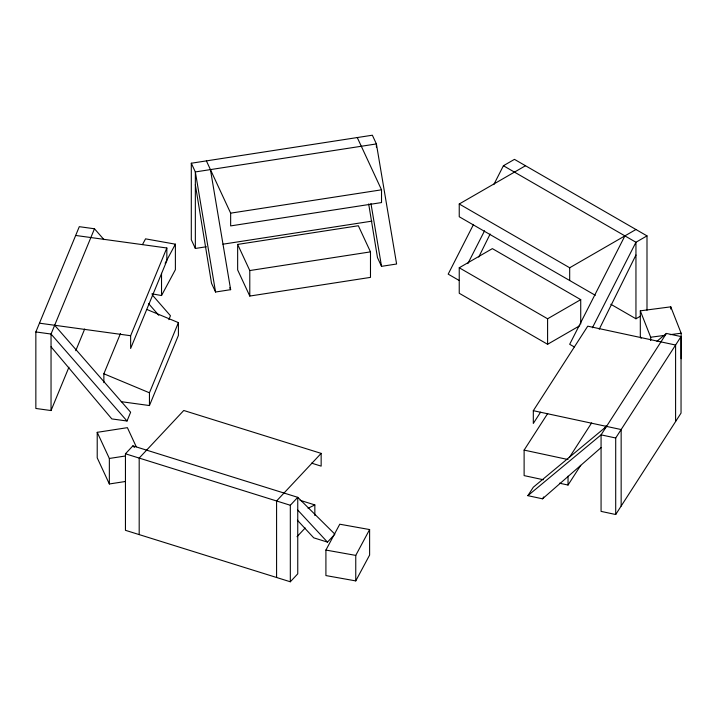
<?xml version="1.0" encoding="UTF-8"?>
<svg xmlns="http://www.w3.org/2000/svg" width="717" height="717" viewBox="0 0 717 717"><rect width="100%" height="100%" fill="white"/><g stroke="black" fill="none" stroke-linecap="round" stroke-linejoin="round"><path stroke-width="1.08" d="M68.931 367.212L51.041 410.554L35.85 408.466L35.85 331.944L79.291 226.68L94.483 228.768L103.983 239.639M94.483 228.768L51.041 334.041L51.041 410.554M75.742 350.703L84.687 329.022M103.866 382.645L103.866 373.772L120.474 333.53M166.837 247.992L166.837 260.746L130.637 348.471L130.637 335.717L166.837 247.992L75.67 235.454M51.041 346.795L111.825 418.916L127.017 421.004L130.637 412.239L54.662 325.267M168.845 319.639L170.458 315.74L152.192 294.83M121.236 401.672L149.45 405.553L149.45 392.799L178.408 322.623L147.003 309.52M149.45 405.553L178.408 335.377L178.408 322.623M478.723 257.089L490.141 234.02M599.224 329.237L635.952 255.01M473.525 224.412L448.188 274.136L459.238 280.517M493.789 184.627L503.415 165.735L514.456 159.362L646.994 235.875L646.994 310.183M467.851 263.605L484.567 230.793M624.91 235.875L569.683 344.285L574.29 346.938M592.385 327.786L635.952 242.256L646.994 235.875M142.468 244.596L145.551 238.851L175.387 244.183L175.387 269.691L161.531 295.538L151.941 293.818M165.125 263.327L175.387 244.183M325.912 550.064L339.768 524.217L369.613 529.558L369.613 555.057L355.757 580.904L325.912 575.572L325.912 550.064L355.757 555.397L369.613 529.558M540.573 412.176L533.314 423.442L533.314 410.689L587.752 326.163L675.593 345.029L675.593 421.542M543.396 479.754L524.118 475.613L524.118 450.106L547.707 413.476M601.07 447.614L542.509 498.808L527.864 495.662L533.314 487.21L606.51 426.409M542.509 498.808L543.719 496.926M569.244 457.661L591.633 422.913M559.466 483.204L568.034 485.042L580.743 465.324M604.332 428.694L606.143 425.88M681.042 336.569L615.706 437.997L601.07 434.861L601.07 511.382L615.706 514.519L681.042 413.091L681.042 336.569L666.398 333.432L601.07 434.861L527.864 495.662M290.322 581.783L290.322 505.261L297.752 497.329L297.752 573.842L290.322 581.783L125.448 530.311L125.448 453.789L132.878 445.857L297.752 497.329L334.893 534.183M139.188 534.595L139.188 458.073L183.758 410.483L321.153 453.377L276.583 500.968L276.583 577.49M297.017 536.71L305.191 527.981M297.385 520.21L313.732 537.831L327.472 542.115L334.158 534.981M656.924 341.301L666.398 333.432M595.325 295.314L459.238 216.749L459.238 203.995L525.507 165.735M579.784 325.697L547.591 344.285L459.238 293.271L459.238 267.764L492.373 248.629L580.725 299.643L580.725 324.039M459.238 203.995L569.683 267.764L635.952 229.503M459.238 267.764L547.591 318.778L580.725 299.643M610.803 304.25L635.952 318.778L640.559 316.116M308.059 508.281L314.844 504.92L314.844 515.55M206.388 246.756L195.347 248.458L191.305 239.747L191.305 163.225L372.356 135.217L376.398 143.929L396.609 264.008L381.525 266.339L377.483 257.627L368.681 203.942M230.65 213.155L381.525 189.817L381.525 202.57L230.65 225.909L230.65 213.155L206.397 160.895M222.951 244.192L371.98 221.132M237.65 244.416L358.348 225.747L370.483 251.873L370.483 277.38L249.785 296.058L237.65 269.924L237.65 244.416L249.785 270.551L249.785 296.058M249.785 270.551L370.483 251.873M195.347 184.69L211.524 283.305L215.566 292.016L230.65 289.677L210.44 169.606M125.511 481.474L109.351 483.975L97.216 457.84L97.216 432.333L127.393 427.664L136.257 446.763M97.216 432.333L109.351 458.468L125.511 455.967M641.106 338.37L640.308 336.345L640.308 310.837L670.771 306.84L681.15 333.226L681.15 358.733M640.308 310.837L650.686 337.223L664.829 335.368M670.27 334.651L681.15 333.226M39.471 323.179L130.637 335.717M35.85 331.944L51.041 334.041L127.017 421.004M533.314 410.689L621.155 429.546L621.155 506.068M524.118 450.106L568.034 459.534M311.572 463.137L321.153 466.131L321.153 453.377M300.047 500.296L314.844 504.92M125.448 453.789L290.322 505.261M103.866 373.772L149.45 392.799M503.415 165.735L635.952 242.256L635.952 318.778M132.878 445.857L134.455 447.426M297.752 510.083L327.472 542.115M148.571 303.605L158.798 315.31M357.272 137.556L381.525 189.817M191.305 163.225L195.347 171.937L215.566 292.016M229.754 287.741L230.65 289.677M370.958 203.547L381.525 266.339M670.771 306.84L670.771 309.063M650.686 337.223L650.686 340.548M615.706 437.997L615.706 514.519M569.683 267.764L569.683 280.517M568.034 476.169L568.034 485.042M547.591 318.778L547.591 344.285M376.398 147.119L376.398 143.929L195.347 171.937L195.347 248.458M355.757 555.397L355.757 580.904M161.531 273.356L161.531 295.538M109.351 458.468L109.351 483.975"/></g></svg>
